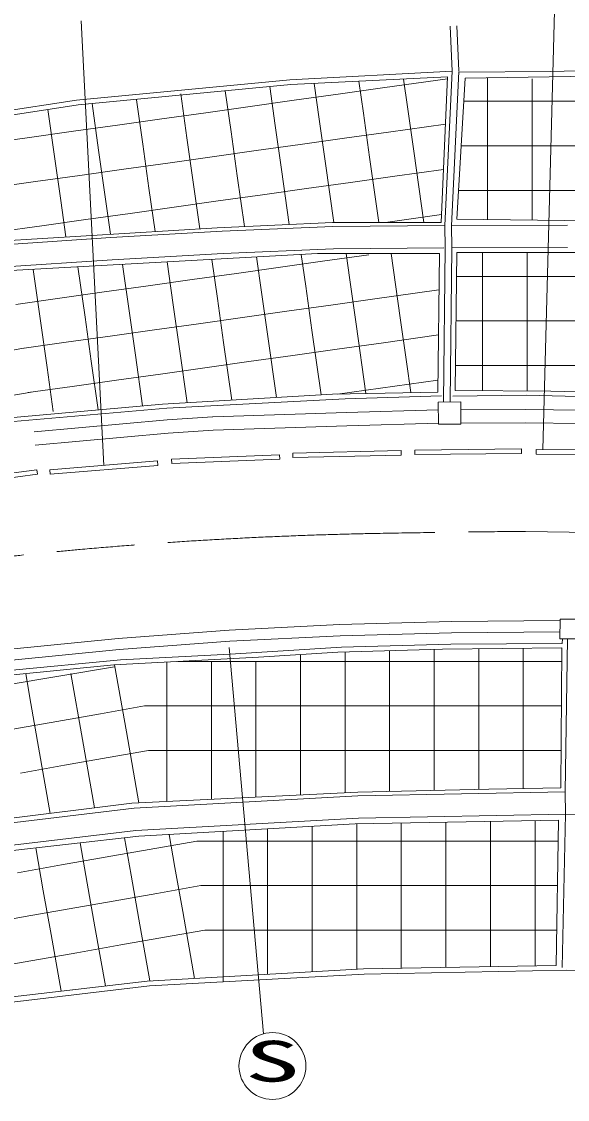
# Model space of a CAD drawing. Units: millimetres, scale not verified. Extents: x 40000 to 680000, y 20000 to 380000.
# Drawn here: x 447568 to 472066, y 269052 to 317432 of the extents above; entities that cross this region are included whole.
import ezdxf
from ezdxf.enums import TextEntityAlignment as Align

# ---------------------------------------------------------------- set-up
doc = ezdxf.new("R2010")
doc.units = ezdxf.units.MM
doc.header["$LTSCALE"] = 1000
doc.linetypes.add('CHAIN', pattern=[18.5, 12, -1.5, 3.5, -1.5])
doc.linetypes.add('DASHED', pattern=[7.5, 6, -1.5])
for name, color, linetype, lineweight in [('M-BGD', 7, 'Continuous', 13), ('M-BMK', 2, 'CHAIN', 13), ('M-STR-HTXT', 7, 'Continuous', 13)]:
    doc.layers.add(name, color=color, linetype=linetype, lineweight=lineweight)
doc.styles.add('ＭＳ ゴシック', font='')
doc.styles.get('ＭＳ ゴシック').set_extended_font_data('MS Gothic')

msp = doc.modelspace()

# ---------------------------------------------------------------- linework, layer by layer
at = {"layer": 'M-BGD', "linetype": 'DASHED'}
for p, q in [((466895, 315201), (466808, 317221)), ((467195, 315214), (467108, 317234)), ((466271, 299999), (462152, 299888)), ((470194, 300020), (467285, 300000)), ((480179, 299891), (470194, 300020)), ((454108, 299560), (444191, 298647)), ((456137, 299688), (454108, 299560)), ((462152, 299888), (456137, 299688)), ((456166, 299089), (454154, 298962)), ((462170, 299288), (456166, 299089)), ((466275, 299399), (462170, 299288)), ((470193, 299420), (467288, 299400)), ((480165, 299292), (470193, 299420)), ((454154, 298962), (444264, 298051)), ((456882, 290113), (461842, 290365)), ((461842, 290365), (466857, 290499)), ((466857, 290499), (471734, 290542)), ((451907, 289742), (456882, 290113)), ((456913, 289614), (461862, 289866)), ((461862, 289866), (466866, 289999)), ((466866, 289999), (471729, 290041)), ((446922, 289244), (451907, 289742)), ((451950, 289244), (456913, 289614)), ((446982, 288748), (451950, 289244))]:
    msp.add_line(p, q, dxfattribs=at)
at = {"layer": 'M-BGD'}
for p, q in [((459611, 314815), (466895, 315201)), ((466895, 315201), (466567, 308272)), ((467195, 315187), (466867, 308258)), ((471321, 315184), (467209, 315165)), ((476573, 315029), (467476, 314885)), ((476817, 315319), (471321, 315184)), ((450038, 313904), (459611, 314815)), ((459655, 314604), (450103, 313700)), ((458703, 314514), (458949, 312767)), ((466690, 314945), (459655, 314604)), ((460703, 314655), (460930, 313046)), ((462709, 314752), (462910, 313324)), ((463761, 314454), (466686, 314865)), ((464715, 314849), (464891, 313603)), ((466392, 308420), (466690, 314945)), ((467476, 314885), (467105, 308566)), ((468480, 314901), (468480, 312855)), ((470480, 314855), (470480, 312855)), ((454710, 314191), (454988, 312211)), ((456710, 314326), (456968, 312489)), ((459800, 313897), (461781, 314175)), ((461781, 314175), (463761, 314454)), ((443289, 312881), (450038, 313904)), ((450103, 313700), (443785, 312716)), ((450731, 313760), (451027, 311654)), ((452729, 313913), (453007, 311932)), ((455839, 313340), (457820, 313619)), ((457820, 313619), (459800, 313897)), ((464891, 313603), (465169, 311622)), ((467415, 313855), (469480, 313855)), ((469480, 313855), (471480, 313855)), ((471480, 313855), (473480, 313855)), ((448749, 313489), (449046, 311376)), ((451878, 312784), (453858, 313062)), ((453858, 313062), (455839, 313340)), ((460930, 313046), (461208, 311065)), ((462910, 313324), (463188, 311344)), ((449897, 312505), (451878, 312784)), ((458949, 312767), (459227, 310787)), ((464040, 312473), (466593, 312832)), ((468480, 312855), (468480, 310855)), ((470480, 312855), (470480, 310855)), ((445936, 311949), (447917, 312227)), ((447917, 312227), (449897, 312505)), ((454988, 312211), (455266, 310230)), ((456968, 312489), (457247, 310509)), ((460078, 311916), (462059, 312195)), ((462059, 312195), (464040, 312473)), ((451027, 311654), (451305, 309674)), ((453007, 311932), (453286, 309952)), ((456117, 311360), (458098, 311638)), ((458098, 311638), (460078, 311916)), ((465169, 311622), (465619, 308418)), ((467298, 311855), (469480, 311855)), ((469480, 311855), (471480, 311855)), ((471480, 311855), (473480, 311855)), ((449046, 311376), (449325, 309395)), ((454137, 311081), (456117, 311360)), ((463188, 311344), (463600, 308414)), ((450176, 310525), (452156, 310803)), ((452156, 310803), (454137, 311081)), ((459227, 310787), (459574, 308321)), ((461208, 311065), (461581, 308409)), ((464318, 310493), (466501, 310799)), ((468480, 310855), (468480, 308547)), ((470480, 310855), (470480, 308519)), ((446215, 309968), (448195, 310246)), ((448195, 310246), (450176, 310525)), ((455266, 310230), (455562, 308128)), ((457247, 310509), (457567, 308230)), ((460357, 309936), (462337, 310214)), ((462337, 310214), (464318, 310493)), ((451305, 309674), (451557, 307885)), ((453286, 309952), (453559, 308006)), ((456396, 309379), (458376, 309658)), ((458376, 309658), (460357, 309936)), ((467181, 309855), (469480, 309855)), ((469480, 309855), (471480, 309855)), ((471480, 309855), (473480, 309855)), ((449325, 309395), (449554, 307763)), ((454415, 309101), (456396, 309379)), ((450454, 308544), (452435, 308822)), ((452435, 308822), (454415, 309101)), ((463901, 308414), (466408, 308767)), ((446493, 307987), (448474, 308266)), ((448474, 308266), (450454, 308544)), ((456350, 308175), (461525, 308409)), ((456571, 308017), (461537, 308232)), ((461525, 308409), (466392, 308420)), ((461537, 308232), (466567, 308272)), ((466575, 307272), (466567, 308272)), ((466875, 307271), (466867, 308274)), ((466871, 308271), (472071, 308295)), ((467105, 308566), (477499, 308422)), ((446525, 307401), (451575, 307736)), ((446531, 307580), (456350, 308175)), ((451575, 307736), (456571, 308017)), ((456621, 307019), (461563, 307232)), ((461563, 307232), (466520, 307271)), ((466497, 300357), (466575, 307272)), ((466797, 300359), (466875, 307271)), ((466875, 307271), (472066, 307295)), ((460852, 307017), (446537, 306222)), ((446619, 306405), (451636, 306738)), ((451636, 306738), (456621, 307019)), ((456112, 306754), (456358, 305001)), ((458116, 306865), (458339, 305279)), ((460120, 306976), (460319, 305557)), ((466320, 307017), (460852, 307017)), ((461171, 306687), (463151, 306965)), ((462134, 307017), (462300, 305836)), ((464154, 307017), (464559, 304134)), ((466245, 300804), (466320, 307017)), ((467023, 300868), (467105, 307064)), ((467105, 307064), (472724, 307064)), ((468257, 307064), (468257, 304996)), ((470257, 307064), (470257, 304996)), ((448096, 306308), (448436, 303887)), ((450100, 306420), (450417, 304166)), ((452104, 306531), (452397, 304444)), ((454108, 306642), (454378, 304722)), ((457210, 306130), (459190, 306409)), ((459190, 306409), (461171, 306687)), ((453248, 305573), (455229, 305852)), ((455229, 305852), (457210, 306130)), ((462300, 305836), (462578, 303855)), ((467091, 305996), (469257, 305996)), ((469257, 305996), (471257, 305996)), ((471257, 305996), (473257, 305996)), ((449287, 305017), (451268, 305295)), ((451268, 305295), (453248, 305573)), ((458339, 305279), (458617, 303299)), ((460319, 305557), (460598, 303577)), ((463429, 304985), (466300, 305388)), ((447307, 304738), (449287, 305017)), ((456358, 305001), (456637, 303020)), ((461449, 304706), (463429, 304985)), ((468257, 304996), (468257, 302996)), ((470257, 304996), (470257, 302996)), ((452397, 304444), (452676, 302463)), ((454378, 304722), (454656, 302742)), ((457488, 304150), (459468, 304428)), ((459468, 304428), (461449, 304706)), ((448436, 303887), (448715, 301907)), ((450417, 304166), (450695, 302185)), ((453527, 303593), (455507, 303871)), ((455507, 303871), (457488, 304150)), ((462578, 303855), (463017, 300736)), ((464559, 304134), (464837, 302153)), ((467064, 303996), (469257, 303996)), ((469257, 303996), (471257, 303996)), ((471257, 303996), (473257, 303996)), ((451546, 303315), (453527, 303593)), ((460598, 303577), (461006, 300674)), ((463708, 303004), (466276, 303365)), ((447585, 302758), (449566, 303036)), ((449566, 303036), (451546, 303315)), ((456637, 303020), (457000, 300439)), ((458617, 303299), (459003, 300557)), ((461727, 302726), (463708, 303004)), ((468257, 302996), (468257, 300862)), ((470257, 302996), (470257, 300853)), ((445685, 302422), (447654, 302769)), ((452676, 302463), (452997, 300177)), ((454656, 302742), (454996, 300322)), ((457766, 302169), (459747, 302447)), ((459747, 302447), (461727, 302726)), ((448715, 301907), (448993, 299926)), ((450695, 302185), (451002, 300000)), ((453805, 301612), (455786, 301891)), ((455786, 301891), (457766, 302169)), ((464837, 302153), (465030, 300778)), ((467038, 301996), (469257, 301996)), ((469257, 301996), (471257, 301996)), ((471257, 301996), (473257, 301996)), ((451825, 301334), (453805, 301612)), ((447864, 300777), (449844, 301056)), ((449844, 301056), (451825, 301334)), ((461748, 300709), (466251, 301342)), ((446032, 300452), (448001, 300799)), ((453893, 300257), (461523, 300704)), ((456066, 300191), (462088, 300502)), ((461523, 300704), (466245, 300804)), ((462088, 300502), (466418, 300627)), ((466925, 300620), (470212, 300656)), ((471325, 300848), (467023, 300868)), ((470212, 300656), (480226, 300425)), ((480484, 300601), (471325, 300848)), ((443828, 299362), (453893, 300257)), ((444139, 299219), (454085, 300073)), ((454085, 300073), (456066, 300191)), ((467283, 300361), (466269, 300356)), ((466269, 300356), (466275, 299357)), ((467288, 299363), (467283, 300361)), ((466275, 299357), (467288, 299363)), ((459745, 298065), (464601, 298174)), ((459749, 297866), (459745, 298065)), ((464601, 298174), (464606, 297974)), ((465216, 298200), (470001, 298250)), ((465218, 298000), (465216, 298200)), ((470003, 298050), (465218, 298000)), ((470001, 298250), (470003, 298050)), ((470660, 298022), (470661, 298222)), ((475490, 297992), (470660, 298022)), ((470661, 298222), (475491, 298192)), ((448842, 297309), (453673, 297709)), ((453673, 297709), (453690, 297510)), ((454296, 297795), (459146, 297992)), ((454305, 297595), (454296, 297795)), ((459155, 297792), (454305, 297595)), ((459146, 297992), (459155, 297792)), ((464606, 297974), (459749, 297866)), ((443478, 296690), (448252, 297311)), ((448278, 297113), (443504, 296492)), ((448252, 297311), (448278, 297113)), ((448858, 297110), (448842, 297309)), ((453690, 297510), (448858, 297110)), ((471727, 289727), (471734, 290615)), ((471734, 290615), (472571, 290608)), ((456932, 289034), (461919, 289346)), ((461919, 289346), (466826, 289484)), ((466462, 289269), (471812, 289324)), ((466826, 289484), (471835, 289518)), ((472564, 289720), (471727, 289727)), ((471812, 289324), (471770, 283044)), ((471835, 289518), (471845, 289726)), ((471960, 282855), (472065, 289724)), ((451705, 288560), (458194, 288908)), ((452007, 288785), (456932, 289034)), ((458194, 288908), (461765, 289130)), ((460085, 289025), (460085, 287714)), ((461765, 289130), (466462, 289269)), ((462085, 289139), (462085, 287714)), ((464085, 289199), (464085, 287714)), ((466085, 289258), (466085, 287714)), ((468085, 289286), (468085, 287714)), ((470085, 289306), (470085, 287714)), ((446829, 287642), (451734, 288465)), ((446997, 288303), (452007, 288785)), ((447036, 288088), (451705, 288560)), ((451744, 288562), (452274, 285556)), ((454085, 288688), (454085, 285714)), ((454581, 288714), (461085, 288714)), ((456085, 288714), (456085, 285714)), ((458085, 288714), (458085, 285714)), ((461085, 288714), (463085, 288714)), ((463085, 288714), (465085, 288714)), ((465085, 288714), (467085, 288714)), ((467085, 288714), (469085, 288714)), ((469085, 288714), (471808, 288714)), ((447753, 288160), (447987, 286831)), ((449783, 288163), (450304, 285208)), ((460085, 287714), (460085, 285714)), ((462085, 287714), (462085, 285714)), ((464085, 287714), (464085, 285714)), ((466085, 287714), (466085, 285714)), ((468085, 287714), (468085, 285714)), ((470085, 287714), (470085, 285714)), ((447987, 286831), (448334, 284861)), ((451115, 286367), (453085, 286714)), ((453085, 286714), (455085, 286714)), ((455085, 286714), (457085, 286714)), ((457085, 286714), (459085, 286714)), ((459085, 286714), (461085, 286714)), ((461085, 286714), (463085, 286714)), ((463085, 286714), (465085, 286714)), ((465085, 286714), (467085, 286714)), ((467085, 286714), (469085, 286714)), ((469085, 286714), (471794, 286714)), ((447176, 285672), (449146, 286020)), ((449146, 286020), (451115, 286367)), ((452274, 285556), (452837, 282358)), ((454085, 285714), (454085, 282419)), ((456085, 285714), (456085, 282517)), ((458085, 285714), (458085, 282615)), ((460085, 285714), (460085, 282713)), ((462085, 285714), (462085, 282811)), ((464085, 285714), (464085, 282872)), ((466085, 285714), (466085, 282918)), ((468085, 285714), (468085, 282964)), ((470085, 285714), (470085, 283008)), ((450304, 285208), (450846, 282136)), ((448334, 284861), (448858, 281891)), ((451462, 284397), (453260, 284714)), ((453260, 284714), (455085, 284714)), ((455085, 284714), (457085, 284714)), ((457085, 284714), (459085, 284714)), ((459085, 284714), (461085, 284714)), ((461085, 284714), (463085, 284714)), ((463085, 284714), (465085, 284714)), ((465085, 284714), (467085, 284714)), ((467085, 284714), (469085, 284714)), ((469085, 284714), (471781, 284714)), ((447523, 283703), (449493, 284050)), ((449493, 284050), (451462, 284397)), ((471770, 283044), (468532, 282974)), ((452522, 282343), (462655, 282839)), ((452615, 282124), (462652, 282675)), ((462652, 282675), (471960, 282855)), ((468532, 282974), (462655, 282839)), ((471960, 282855), (471980, 281855)), ((443118, 280995), (452615, 282124)), ((443197, 281194), (452522, 282343)), ((452701, 281127), (462689, 281676)), ((452701, 281127), (462689, 281676)), ((471664, 281593), (462533, 281418)), ((462689, 281676), (471980, 281855)), ((462689, 281676), (471980, 281855)), ((470611, 281573), (470611, 279650)), ((471555, 275068), (471664, 281593)), ((471980, 281855), (471827, 274971)), ((471980, 281855), (481096, 281748)), ((443271, 280006), (452701, 281127)), ((443271, 280006), (452701, 281127)), ((462533, 281418), (452834, 280871)), ((458611, 281197), (458611, 279650)), ((460611, 281309), (460611, 279650)), ((462611, 281419), (462611, 279650)), ((464611, 281458), (464611, 279650)), ((466611, 281496), (466611, 279650)), ((468611, 281535), (468611, 279650)), ((452834, 280871), (443418, 279798)), ((452186, 280797), (452483, 279114)), ((453294, 280272), (455436, 280650)), ((454190, 280947), (454453, 279461)), ((455436, 280650), (457611, 280650)), ((456611, 281084), (456611, 279650)), ((457611, 280650), (459611, 280650)), ((459611, 280650), (461611, 280650)), ((461611, 280650), (463611, 280650)), ((463611, 280650), (465611, 280650)), ((465611, 280650), (467611, 280650)), ((467611, 280650), (469611, 280650)), ((469611, 280650), (471648, 280650)), ((448204, 280343), (448544, 278419)), ((450195, 280570), (450513, 278766)), ((451324, 279925), (453294, 280272)), ((449355, 279577), (451324, 279925)), ((456611, 279650), (456611, 277650)), ((458611, 279650), (458611, 277650)), ((460611, 279650), (460611, 277650)), ((462611, 279650), (462611, 277650)), ((464611, 279650), (464611, 277650)), ((466611, 279650), (466611, 277650)), ((468611, 279650), (468611, 277650)), ((470611, 279650), (470611, 277650)), ((447385, 279230), (449355, 279577)), ((454453, 279461), (454800, 277491)), ((450513, 278766), (450861, 276797)), ((452483, 279114), (452830, 277144)), ((448544, 278419), (448891, 276449)), ((451672, 277955), (453641, 278302)), ((453641, 278302), (455611, 278650)), ((455611, 278650), (457611, 278650)), ((457611, 278650), (459611, 278650)), ((459611, 278650), (461611, 278650)), ((461611, 278650), (463611, 278650)), ((463611, 278650), (465611, 278650)), ((465611, 278650), (467611, 278650)), ((467611, 278650), (469611, 278650)), ((469611, 278650), (471615, 278650)), ((449702, 277608), (451672, 277955)), ((445763, 276913), (447733, 277260)), ((447733, 277260), (449702, 277608)), ((454800, 277491), (455329, 274487)), ((456611, 277650), (456611, 274331)), ((458611, 277650), (458611, 274672)), ((460611, 277650), (460611, 274785)), ((462611, 277650), (462611, 274898)), ((464611, 277650), (464611, 274945)), ((466611, 277650), (466611, 274980)), ((468611, 277650), (468611, 275016)), ((470611, 277650), (470611, 275051)), ((450861, 276797), (451328, 274147)), ((452830, 277144), (453319, 274374)), ((448891, 276449), (449338, 273913)), ((452019, 275985), (453989, 276333)), ((453989, 276333), (455786, 276650)), ((455786, 276650), (457611, 276650)), ((457611, 276650), (459611, 276650)), ((459611, 276650), (461611, 276650)), ((461611, 276650), (463611, 276650)), ((463611, 276650), (465611, 276650)), ((465611, 276650), (467611, 276650)), ((467611, 276650), (469611, 276650)), ((469611, 276650), (471581, 276650)), ((450049, 275638), (452019, 275985)), ((446110, 274944), (448080, 275291)), ((448080, 275291), (450049, 275638)), ((453206, 274367), (462906, 274915)), ((462906, 274915), (471555, 275068)), ((462949, 274679), (472006, 274855)), ((472006, 274855), (480975, 274749)), ((444075, 273295), (453206, 274367)), ((453307, 274150), (462949, 274679)), ((444097, 273055), (453307, 274150))]:
    msp.add_line(p, q, dxfattribs=at)
at = {"layer": 'M-BMK'}
msp.add_line((470179, 294543), (474429, 294488), dxfattribs=at)
msp.add_open_spline([(385450, 269597), (385598, 269709), (385747, 269820), (385896, 269931), (386045, 270042), (386194, 270153), (386343, 270263), (386493, 270373), (386642, 270483), (386792, 270593), (387691, 271251), (388601, 271895), (389517, 272529), (390891, 273481), (392281, 274411), (393697, 275299), (394311, 275684), (394930, 276062), (395552, 276435), (396173, 276808), (396798, 277177), (397425, 277540), (398053, 277903), (398683, 278261), (399317, 278613), (403260, 280806), (407318, 282797), (411481, 284546), (417628, 287129), (424003, 289184), (430499, 290688), (436979, 292190), (443580, 293144), (450205, 293738), (454634, 294135), (459074, 294372), (463516, 294458), (464257, 294472), (464998, 294483), (465739, 294494), (466480, 294506), (467221, 294519), (467962, 294527), (468701, 294536), (469440, 294540), (470179, 294543)], degree=3, knots=[0, 0, 0, 0, 1, 1, 1, 2, 2, 2, 3, 3, 3, 4, 4, 4, 5, 5, 5, 6, 6, 6, 7, 7, 7, 8, 8, 8, 9, 9, 9, 10, 10, 10, 11, 11, 11, 12, 12, 12, 13, 13, 13, 14, 14, 14, 15, 15, 15, 15], dxfattribs=at)
at = {"layer": 'M-STR-HTXT'}
for p, q in [((471518, 319347), (470959, 298220)), ((450237, 317463), (451254, 297509)), ((458426, 271997), (456890, 289336))]:
    msp.add_line(p, q, dxfattribs=at)
msp.add_circle((458826, 270552), 1500, dxfattribs=at)

# ---------------------------------------------------------------- texts
at = {"layer": 'M-STR-HTXT', "style": 'ＭＳ ゴシック', "width": 2}
msp.add_text('S', height=1833, dxfattribs=at).set_placement((457576, 269302), align=Align.BOTTOM_LEFT)

doc.saveas('drawing.dxf')
